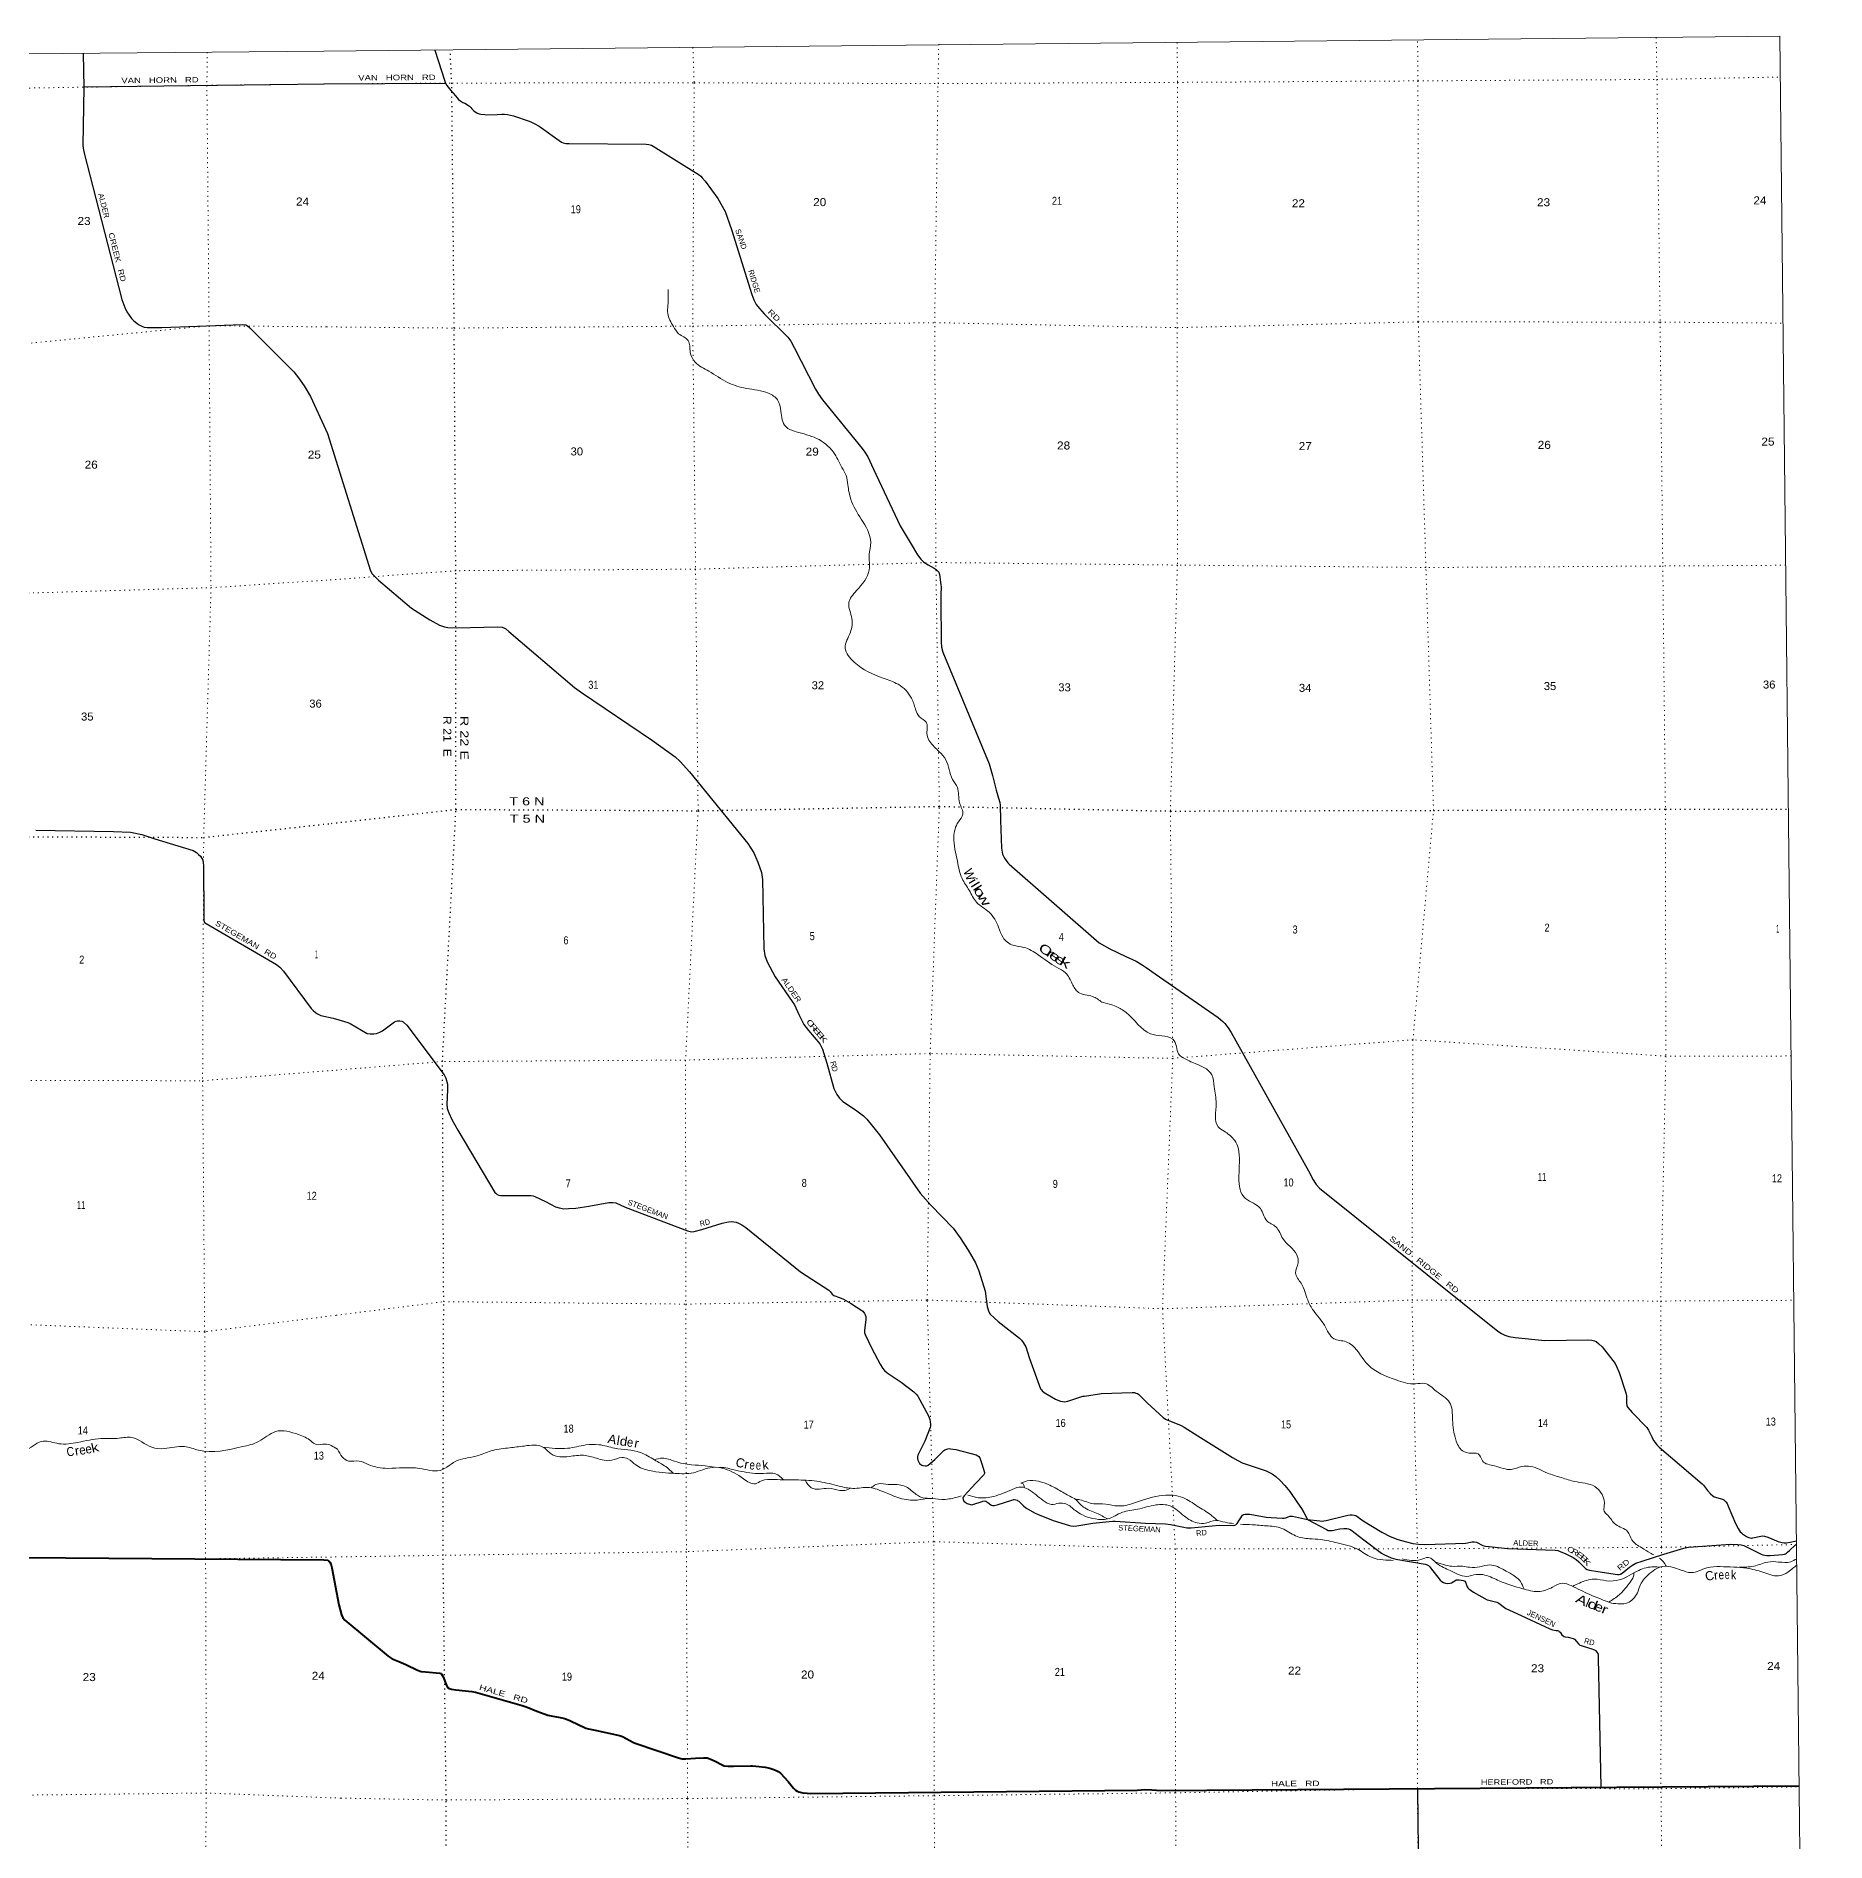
# Model space of a CAD drawing. Header units: feet. Extents: x -199 to 255675, y -686157 to -547785.
# Drawn here: x 216545 to 255675, y -587272 to -547785 of the extents above; entities that cross this region are included whole.
import ezdxf
from ezdxf.enums import TextEntityAlignment as Align

# ---------------------------------------------------------------- set-up
doc = ezdxf.new("R2010")
doc.units = ezdxf.units.FT
doc.header["$LTSCALE"] = 70
doc.linetypes.add('DOTTED', pattern=[1.5, 0.3, -1.2])
for name, color, linetype, lineweight in [('26', 7, 'Continuous', 40), ('29', 7, 'Continuous', 25), ('39', 7, 'Continuous', 13), ('4', 7, 'Continuous', 13), ('6', 7, 'DOTTED', 25), ('7', 7, 'DOTTED', 13)]:
    doc.layers.add(name, color=color, linetype=linetype, lineweight=lineweight)
for name, color, linetype in [('27', 7, 'Continuous'), ('30', 7, 'Continuous'), ('41', 7, 'Continuous')]:
    doc.layers.add(name, color=color, linetype=linetype)

msp = doc.modelspace()

# ---------------------------------------------------------------- linework, layer by layer
at = {"layer": '26'}
for points in [[(214368.92, -581040.09), (222835.46, -581101.02), (222923.4, -581114.15), (222935.49, -581122.94), (222950.88, -581133.94), (222968.46, -581153.73), (222989.33, -581193.32), (223008.07, -581282.26), (223164.27, -582089.06)], [(223164.27, -582089.06), (223218.34, -582305.67), (223252.88, -582371.35), (223294.33, -582423.19), (224244.26, -583211.26), (224331.09, -583269.08), (224473.23, -583323.67), (224629.46, -583392.11), (224879.97, -583517.59), (224962.76, -583543.08), (225061.87, -583555.82), (225371.31, -583578.85), (225398, -583588.01), (225408.36, -583601.83), (225441.9, -583664.09), (225511.21, -583827.25), (225541.36, -583892.17), (225573.87, -583918.56), (225627.71, -583930.19), (225723.74, -583945.1), (226073.23, -583983.74), (226152.77, -583995.87), (227169.25, -584286.98), (227284.05, -584324.23), (227493.57, -584411.76), (227729.66, -584500.51), (227803.77, -584518.7), (228002.54, -584552.36), (228102.72, -584576.55), (228227.67, -584624.55), (228564.29, -584785.17), (228619.14, -584801.22), (228764.21, -584831.22), (229296.18, -584946.39), (229367.92, -584965.34), (229604.52, -585096.94), (229662.33, -585122.67), (230586.36, -585433.74), (230667.1, -585452.45), (230752.16, -585454.48), (230964.28, -585443.63), (231139.04, -585433.74), (231215.6, -585437.25), (231277.22, -585454.48), (231391.82, -585509.49), (231541.47, -585589.28), (231586.2, -585605.54), (231666.69, -585613.48), (231793.78, -585615.56), (232171.89, -585608.29), (232206.7, -585609.64), (232354.1, -585622.12), (232481.91, -585639.4), (232584.24, -585661.99), (232651.17, -585680.88), (232713.34, -585703.34), (232768.61, -585731), (232820.64, -585771.62), (232985.84, -585949.85), (233106.28, -586099.1), (233151.15, -586140.08), (233185.73, -586163.05), (233223.72, -586178.6), (233311.27, -586196.49), (233399.89, -586209.71), (233469.06, -586216.97), (240624.66, -586142.99), (240786.12, -586127.47), (240937.78, -586132.02), (241139.41, -586146.09), (255090.84, -586045.46)]]:
    msp.add_lwpolyline(points, dxfattribs=at)
at = {"layer": '29'}
for p, q in [((217590.06, -548890.72), (222844.04, -548831.8)), ((222844.04, -548831.8), (225497.54, -548812.65)), ((246742.8, -586105.67), (246833.1, -593542.95))]:
    msp.add_line(p, q, dxfattribs=at)
for points in [[(217577.16, -548163.53), (217589.67, -548910.67), (217565.37, -550168.66), (217572.4, -550237.73), (217596.46, -550346.39), (218420.08, -553541.47), (218483.11, -553722.08), (218531.76, -553814.56), (218632.26, -553957.43), (218681.03, -554009.09), (218747.3, -554062.84), (218787.16, -554089.46), (218853.13, -554126.77), (218910.5, -554146.86), (218973.9, -554157.06), (219293.92, -554154.57), (221051.73, -554092.33), (221127.76, -554098.31), (221166.47, -554123.9), (221218.18, -554165.6), (222180.16, -555127.96), (222283.7, -555260.47), (222407.04, -555435.55), (222543.51, -555669.04), (222917.6, -556471.24)], [(225263.06, -548090), (225478.39, -548768.62), (225498.5, -548814.87), (225526.27, -548862.28), (225610.27, -548973.3), (225714.43, -549093.82)], [(225714.43, -549093.82), (225782.76, -549172.87), (225827.68, -549206.38), (225850.56, -549222.73), (225874.25, -549233.36), (225915.9, -549252.16), (225998.41, -549298.74), (226022.09, -549319.18), (226046.6, -549345.33), (226074.37, -549374.76), (226114.4, -549416.44), (226144.62, -549438.51), (226182.31, -549461.3), (226234.48, -549482.65), (226267.97, -549491.63), (226358.64, -549502.26), (226401.11, -549503.9), (226625.83, -549495.77)], [(226625.83, -549495.77), (226724.96, -549492.18), (226789.11, -549493.27), (226849.56, -549498.17), (226918.17, -549511.25), (226983.23, -549530.65), (227325.51, -549641.42), (227378.88, -549664.91), (227434.42, -549692.7), (227543.63, -549756.01), (227979.74, -550069.4), (228031.54, -550103.83), (228071.79, -550119.65), (228124.66, -550129.99), (228199.93, -550133.88), (229880.05, -550146.39), (229940.51, -550152.07), (229973.19, -550160.24), (229999.33, -550170.05), (230036.19, -550190.72), (231042.59, -550817.7), (231078.39, -550850.9), (231109.43, -550881.96), (231174.56, -550958.22), (231448.38, -551333.52), (231608.18, -551618.43), (231751.8, -552013.58), (232192.36, -553437.6), (232235.04, -553548.16), (232290.18, -553650.25), (232359.2, -553744.32), (232462.1, -553859), (232978.04, -554370.97), (233045.35, -554457.05), (233121.91, -554595.72), (233587.22, -555502.55), (233651.46, -555616.05), (233737.08, -555739.34), (234604.68, -556805.14), (234665.98, -556886.21), (234728.58, -556987.76), (234856.36, -557254.58), (235437.36, -558490.37), (235545.24, -558672.96), (235677.25, -558895.25), (235816.94, -559128.44), (235889.63, -559222.19), (235952.89, -559289.02), (236046.47, -559349.7), (236178.99, -559419.66), (236226.18, -559451.05), (236245.78, -559470.67), (236278.45, -559509.9), (236298.95, -559560.17), (236328.67, -559786.75), (236330.73, -559827.03), (236328.37, -559993.78)], [(222917.6, -556471.24), (223858.9, -559474.51), (223895.26, -559542.2), (223934.16, -559585.93), (224031.82, -559683.13), (224755.86, -560295.58), (225156.41, -560548.58), (225365.7, -560664.86), (225470.55, -560704.26), (225543.18, -560718.47), (225733.92, -560724.41), (226631.48, -560701.72), (226730.93, -560711.48), (226782.17, -560728.52), (226812.31, -560745.28), (226879.13, -560804.37), (228315.84, -562028.6), (228465.57, -562140.21), (230024.15, -563190.48), (230517.12, -563544.75), (230629.74, -563650.34), (230828.46, -563876.31), (232105.36, -565442.12), (232233.74, -565640.66), (232321.47, -565846.28), (232407.87, -566076.25), (232427.76, -566229.22), (232451.94, -567741.8), (232478.19, -567885.63), (232525.66, -568027.05), (232703.38, -568357.54), (233075.95, -568896.49), (233124.47, -568971.26), (233219.43, -569177.26), (233332.08, -569400.15), (233435.18, -569527.47), (233680.34, -569822.34), (233739.09, -569939.01), (233832.87, -570242.11), (233985.07, -570800.74), (234050.87, -570926.02), (234112.31, -571008.48), (234185.55, -571084.95), (234461.97, -571264.88), (234634.7, -571397.16), (234710.63, -571468.97), (234986.16, -571812.77), (235876.19, -573085.52), (236107.28, -573345.69), (236593.3, -573851.89), (236751.03, -574064.33), (236925.16, -574332.38), (237085.9, -574607.14), (237155.98, -574783.19), (237292.58, -575225.88), (237338.75, -575565.27), (237363.83, -575659.26), (237385.61, -575709.53), (237401.67, -575728.7), (237576.25, -575889.35), (238043.36, -576253.79), (238088.82, -576299.25), (238127.32, -576349.51), (238182.28, -576448.66), (238265.74, -576699.87), (238507.53, -577363.64), (238526.66, -577389.9), (238541.73, -577408.33), (238586.1, -577445.19), (238833.9, -577589.27), (238881.62, -577609.37), (238944.4, -577632.83), (238995.47, -577644.55), (239021.95, -577645.82), (239062.44, -577642.88), (239105.14, -577632.83), (239342.38, -577551.67), (239432.47, -577527.28), (239463.44, -577522.26), (239840.37, -577468.27), (240508.26, -577443.64), (240560.11, -577448.54), (240591.09, -577456.92), (240622.06, -577470.32), (240654.15, -577490.58), (240675.64, -577507.18), (240832.84, -577669.19), (241187.14, -577989.68), (241240.07, -578026.06), (241582.28, -578168.95), (241646.09, -578203.08), (241944.43, -578389.99)], [(236328.37, -559993.78), (236328.18, -560127.56), (236330.91, -561029.7), (236342.17, -561149.51), (236370.65, -561254.29), (237380.48, -563701.58), (237412.24, -563799.36), (237451.45, -563953.02), (237535.87, -564273.17), (237588.68, -564446.7), (237611.59, -564539.91), (237621.35, -564603.63), (237631.07, -564926.86), (237650.23, -565542.34), (237663.01, -565631.04), (237674.45, -565670.27), (237696.04, -565716.82), (237718.56, -565761.81), (237751.23, -565810.85), (237790.44, -565859.89), (237821.95, -565895.43), (239788.03, -567610.4), (239902.82, -567680.94), (240020.45, -567739.79), (240368.35, -567907.96), (240595.51, -568011.15), (240726.55, -568090.92), (240817.69, -568155.01), (241008.63, -568287.81), (242391.04, -569244.12), (242488.96, -569333.62), (242533.03, -569378.64), (242609.86, -569470.94), (242672.94, -569573.31), (244360.82, -572598.97), (244466.68, -572793.59), (244532.73, -572895.64), (244606.6, -572974.23), (248499.15, -576103.39), (248582.67, -576156.85), (248659.23, -576191.83), (248742.77, -576218.97), (248879.44, -576242.28), (249530.18, -576305.39), (250465.39, -576290.74), (250556.17, -576297.44), (250613.36, -576312.15), (250649.57, -576331.1), (250711.38, -576377.54), (250781.57, -576449.58), (251065.42, -576812.86), (251106.74, -576890.84), (251155.26, -577005.45), (251302.82, -577452.73), (251314.21, -577518.56), (251316.62, -577601.1), (251319.11, -577680.39), (251324.01, -577726.16), (251331.37, -577751.5), (251344.41, -577775.55), (251438.39, -577879.94), (251762.33, -578213.21), (251797.79, -578272.15), (251866.17, -578417.85), (251907.25, -578492.83), (251939.92, -578536.97), (251980.76, -578587.65), (252032.07, -578640.62), (252972.14, -579439.9), (253002.64, -579472.84), (253084.08, -579584.41), (253154.58, -579662.46), (253203.59, -579704.97), (253234.07, -579722.96), (253418.23, -579775.35), (253440.47, -579789.97), (253458.44, -579803.05), (253484.58, -579832.47), (253513.99, -579873.34), (253538.17, -579927.89), (253701.84, -580313.05), (253754.97, -580418.51), (253800.71, -580488.8), (253828.48, -580516.59), (253851.71, -580535.8), (253939.57, -580591.79), (253968.98, -580606.5), (254013.09, -580622.85), (254047.4, -580629.38), (254057.85, -580628.32), (254078.44, -580626.12), (254252.15, -580586.51), (254292.45, -580581.98), (254330.03, -580583.61), (254404.32, -580604.78), (254632.47, -580701.34), (254719.66, -580725.02), (254760.51, -580731.55), (254814.67, -580729.68), (254891.2, -580720.11), (255031.9, -580690.21)], [(216540.88, -565150.24), (218235.22, -565177.05), (218610.25, -565195.77), (218853.67, -565240.22), (219140.28, -565335.98), (219978.51, -565591.87), (220053.09, -565637.79), (220096, -565681.86), (220138.14, -565719.61), (220186.94, -565803.93), (220204.68, -565919.32), (220209.12, -567024.41), (220213.55, -567126.49), (220226.86, -567166.43), (220263.74, -567190.94), (221797.36, -568084.86), (221873.12, -568143.51), (221952.28, -568231.63), (222555.35, -569050.81), (222598.84, -569090.69), (222650.47, -569133.74), (222699.24, -569168.18), (222770.28, -569199.11), (223040.77, -569262.06)], [(223040.77, -569262.06), (223290.34, -569329.76), (223358.99, -569353.22), (223410.89, -569376.67), (223780.91, -569591.12), (223851.58, -569604.17), (223928.25, -569604.52), (223988.53, -569591.12), (224058.85, -569567.67), (224116.35, -569536.38), (224384.26, -569342.67), (224420.51, -569323.06), (224447.29, -569316.36), (224499.75, -569317.89), (224537.71, -569326.42), (224571.19, -569343.17), (224649.97, -569414.76), (225466.96, -570495.82), (225505.31, -570569.85), (225540.63, -570703.56), (225542.92, -570823.38), (225523.89, -571142.5), (225533.72, -571233.1), (225565.75, -571330.14), (225637.09, -571478.18), (225768.26, -571707.07), (226577.14, -573070.31), (226593.8, -573089.27), (226627.28, -573116.08), (226664.12, -573132.83), (226697.26, -573139.42), (226928.58, -573137.81), (227367.33, -573139.53), (227414.21, -573146.23), (227451.18, -573156.15), (227679.26, -573266.47), (227903.12, -573387.49), (227983.35, -573410.23), (228085.63, -573427.69), (228182.74, -573424.34), (228346.82, -573410.94), (228625.93, -573368.35)], [(228625.93, -573368.35), (229070.13, -573286.96), (229151.13, -573288.2), (229217.47, -573300.37), (229427.02, -573390.19), (230784.61, -573912.3), (230871.7, -573933.65), (230931.98, -573926.95), (231097.51, -573884.14), (231547.22, -573739.13), (231683.75, -573712.5), (231744.03, -573709.15), (231798.3, -573711.41), (231851.19, -573719.21), (231904.76, -573739.31), (231975.08, -573776.17), (232064.38, -573837.45), (233259.47, -574806.32), (233878.79, -575210.28), (233906.49, -575235.46), (233949.11, -575297.39), (233982.89, -575326.85), (234108.82, -575369.94), (234193.56, -575401.27), (234350.94, -575492.15), (234598.75, -575649.22), (234622.19, -575669.32), (234655.56, -575713.84), (234671.58, -575749.74), (234682.46, -575783.25), (234688.33, -575846.91), (234680.82, -575911.5), (234654.84, -576081.46), (234655.67, -576118.32), (234659.86, -576141.77), (234670.63, -576173.36), (234818.29, -576482.07), (234996.08, -576822.55), (235053.34, -576910.76), (235096.87, -576962.7), (235152.9, -577011.3), (235455.42, -577217.02), (235734.8, -577426.77), (235788.22, -577478.49), (235823.54, -577527.29), (236055.44, -577957.86), (236081.38, -578033.25), (236091.43, -578081.83), (236099.8, -578147.17), (236098.97, -578180.68), (236094.29, -578209.75), (235972.68, -578510.35), (235821.19, -578815.15), (235813.5, -578852.5), (235811.82, -578887.68), (235820.19, -578924.54), (235836.06, -578950.94), (235862.05, -578994.91), (235888.84, -579018.36), (235908.93, -579033.44), (235929.03, -579041.82), (235980.31, -579049.85), (236014.42, -579048.52), (236034.51, -579041.82), (236051.25, -579033.44), (236192.72, -578906.49), (236282.52, -578819.17)], [(241944.43, -578389.99), (242704.08, -578865.9), (242817.63, -578932.32), (242916.71, -578979.82), (243437.37, -579159.81), (243566.35, -579224.42), (243645.58, -579280.26), (243743.82, -579371.85), (243844.28, -579479.08), (243952.9, -579607.85), (244120.13, -579860.47), (244210.69, -579981.74), (244261.12, -580067.32), (244343.92, -580220.62)], [(236282.52, -578819.17), (236387.79, -578716.8), (236412.91, -578698.37), (236436.54, -578688.97), (236479.88, -578674.91), (236504.99, -578671.56), (236535.13, -578673.24), (236655.93, -578693.44), (237097.44, -578810.27), (237135.38, -578829.05), (237153.8, -578845.8), (237175.57, -578870.94), (237187.29, -578894.39), (237222.38, -579003.24), (237279.38, -579192.6), (237279.38, -579212.71), (237265.88, -579242.73), (237087.67, -579429.82), (236832.25, -579701.37), (236811.4, -579733.75), (236806.38, -579750.5), (236809.73, -579784.01), (236828.15, -579817.51), (236855.16, -579845.1), (236900.14, -579869.45), (236970.47, -579896.26), (236998.93, -579899.61), (237027, -579895.86), (237231.66, -579827.57), (237243.87, -579822.41), (237276.87, -579814.16), (237305.33, -579819.19), (237355.56, -579847.67), (237417.51, -579899.61), (237431.75, -579907.99), (237456.02, -579913.01), (237489.51, -579913.01), (237559.48, -579900.14), (237877.85, -579796.01), (237910.61, -579787.36), (237925.67, -579787.36), (237964.18, -579792.39), (237990.97, -579799.09), (238011.91, -579810.82), (238028.65, -579824.22), (238130.79, -579926.42), (238182.12, -579965.75), (238376.29, -580074.31), (238435.51, -580102.33), (238778.26, -580243.37), (239136.22, -580355.31), (239169.71, -580362.01), (239219.81, -580366.19), (239296.96, -580363.69), (239646.16, -580305.27), (240005.2, -580263.17), (240083.89, -580258.14), (240136.41, -580257.9), (240798.78, -580301.25), (241239.17, -580316.78), (241346.32, -580330.18), (241634.31, -580390.5), (241700.83, -580400.88), (241798.39, -580403.9), (242412.39, -580345.97), (242727.5, -580349.77), (242772.85, -580336.88), (242806.33, -580310.08), (242921.45, -580130.6), (242940.28, -580112.39), (242977.12, -580102.33), (243078.82, -580105.52), (243436.22, -580170.98), (243548.06, -580179.4), (243795.86, -580192.8), (243831.86, -580191.13), (243865.06, -580183.98), (243954.09, -580152.6), (243980.88, -580147.57), (244012.38, -580146.99), (244343.92, -580220.62)], [(244343.92, -580220.62), (244613.11, -580253.04), (244664.3, -580255.48), (244697.1, -580252.13), (244749.61, -580245.72), (245220.76, -580130.58), (245276.1, -580121.33), (245315.1, -580121.33), (245361.42, -580126.21), (245396.29, -580137.35), (245449.16, -580170.11), (245558.61, -580254.13), (245969.09, -580501.06), (246149.94, -580592.05), (246315.15, -580658.52), (246474.12, -580706.69), (246642.78, -580744.17), (246771.49, -580762.78), (246904.21, -580772.32), (247805.34, -580736.07), (247945.14, -580713.99), (247986.66, -580712.83), (248037.76, -580721.31), (248174.26, -580787.16), (248232.55, -580803.04), (248313.19, -580813.99), (248711.5, -580853.66), (249752.74, -580892.38), (249815.9, -580901.81), (249863.43, -580918.87), (249992.6, -580974.64), (250151.05, -581055.46), (250213.21, -581096.93), (250272.96, -581148.54), (250417.52, -581293.42), (250454.52, -581316.44), (250506.92, -581328.62), (250689.17, -581357.47), (251117.51, -581426.19), (251156.51, -581426.19), (251182.13, -581415.99), (251222.32, -581394.49), (251380.54, -581266.73), (251450.23, -581218.88), (251523.35, -581179.86), (251656.83, -581132.91), (252130.43, -580981.74), (252571.47, -580848.16), (252667.82, -580828.12), (253586.71, -580763.78), (253747.55, -580765.23), (253825.55, -580772.55), (253884.05, -580793.68), (254258.24, -580982.92), (254299.03, -580996.94), (254337.42, -581004.25), (254386.78, -581009.13), (254453.86, -581009.53), (254729.85, -580987.18), (254771.9, -580977.43), (254788.62, -580971.23), (254810.9, -580959.13), (254837.1, -580938.4), (254875.88, -580898.68), (255006.72, -580783.87), (255032.76, -580768.39)], [(244343.92, -580220.62), (244753.83, -580442.06), (244792.83, -580459.14), (244828.17, -580465.04), (244883.02, -580464.02), (245051.28, -580429.51), (245136.52, -580417.67), (245199.89, -580415.24), (245236.45, -580424.99), (245288.71, -580447.85), (245575.35, -580665.67), (245962.2, -580956.73), (246012.8, -580988.4), (246088.36, -581024.99), (246168.8, -581059.13), (246270.2, -581088.48), (246911.09, -581199.92), (246954.89, -581215.23), (246984.14, -581229.87), (247008.52, -581249.38), (247029.27, -581277.03), (247244.47, -581547.31), (247277.86, -581578.65), (247314.42, -581600.6), (247360.73, -581617.67), (247410.48, -581620.09), (247463.11, -581612.79), (247489.92, -581605.48), (247564.88, -581560.36), (247594.73, -581544.5), (247621.55, -581539.62), (247655.22, -581538.46), (247743.42, -581554.26), (247770.23, -581564.01), (247779.98, -581571.33), (247797.16, -581591.42), (247831.77, -581695.1), (247846.41, -581718.89), (247866.52, -581739.62), (247968.15, -581810.05), (248271.75, -581976.2), (248308.36, -581987.53), (248481.37, -582032.3), (248501.48, -582039.61), (248528.17, -582053.95), (248650.46, -582149.02), (248679.42, -582166.44), (248914.55, -582275.07), (249639.8, -582616.44), (249700.71, -582637.3), (249779.35, -582645.71), (249808.59, -582651.8), (249826.88, -582659.12), (249842.51, -582668.28), (249862.22, -582687.17), (249879.28, -582705.46), (249905.49, -582740.83), (249932.92, -582767.57), (249951.19, -582777.41), (249976.17, -582784.73), (250038.81, -582796.81), (250148.02, -582823.76), (250165.08, -582831.07), (250176.7, -582839.81), (250266.23, -582942.05), (250297.21, -582966.87), (250321.08, -582979.85), (250485.06, -583025.51), (250533.14, -583040.83), (250614.18, -583068.88), (250627.59, -583077.42), (250639.04, -583088.38), (250667.81, -583126.2), (250686.09, -583155.46), (250695.84, -583192.05), (250699.92, -583243.83), (250751.08, -586076.76)]]:
    msp.add_lwpolyline(points, dxfattribs=at)
at = {"layer": '39'}
for points in [[(230366.67, -553322.79), (230358.24, -553672.03), (230354.08, -553852.67), (230477.34, -554134.32), (230593.29, -554291.64), (230801.43, -554441.99), (230848.2, -554698.35), (230952.72, -554913.98), (231253.62, -555111.52), (231661.32, -555358.12), (232073.85, -555488.28), (232558.32, -555593.61), (232756.4, -555740.05), (232829.16, -555988.12), (232934.92, -556324.13), (233160.72, -556436.16), (233609.51, -556582), (233975.65, -556883.21), (234161.62, -557216.39), (234255.71, -557394), (234291.92, -557598.3), (234359.41, -557918.66), (234586.49, -558349.73), (234792.31, -558857.28), (234758.94, -559122.5), (234760.37, -559455.58), (234482.22, -559907.96), (234312.54, -560180.61), (234382.22, -560519.01), (234347.24, -560822.37), (234234.46, -561166.67), (234430.18, -561473.66), (235065.61, -561824.25), (235389.93, -561959.34), (235683.88, -562261.29), (235770.62, -562503.2), (235860.62, -562672.82), (236006.2, -562785.69), (236025.23, -563074.45), (236084.8, -563210.28), (236289.67, -563432.9), (236433.91, -563609.99), (236580.73, -564037.88), (236686.86, -564215.37), (236736.49, -564553.97), (236805.24, -564802.08), (236708.62, -564963.61), (236609.8, -565299.75), (236687.46, -565828.69), (236791.67, -566208.87), (236944.74, -566464.13), (237105.89, -566725.32), (237382.94, -566945.18), (237588.9, -567272.13), (237685.5, -567497.88), (237905.86, -567666.15), (238139, -567711.89), (238453.56, -567873.17), (238855.52, -568145.91), (239053.37, -568270.28), (239196.22, -568507.58), (239334.56, -568696.78), (239640.36, -568785.91), (239848.23, -568910.17)], [(223130.82, -578683.88), (222856.94, -578571.82), (222668.06, -578582.72), (222556.35, -578506.13), (222282.83, -578365.74), (221781.14, -578299.11), (221408.26, -578517.6), (221055.95, -578629.38), (220093.82, -578706.28), (219789.01, -578626.61), (219345.21, -578669.51), (219073.36, -578643.54), (218637.86, -578427.32), (218358.58, -578443.62), (217962.54, -578451.67), (217456.99, -578535.67), (217041.14, -578564.09), (216702.5, -578509.02), (216345.33, -578701.18), (216103.45, -578801.23), (215691.15, -578797.48), (215356.45, -579013.39), (214729.66, -579195.6), (214237, -579197.09), (214115.96, -579309.35), (213865.66, -579660.5), (213608.75, -579833.06), (213329.18, -579967.82), (213126.29, -580121.49), (212796.19, -579961.89), (212537.3, -579859.43), (212247.87, -579592.8), (212060.99, -579047.55), (211726.46, -578582.85), (211613.11, -578255.32), (211515.06, -577873.35), (211358.59, -577761.3), (211123.66, -577923.48), (210868.82, -577961.5), (210570.56, -577779.33), (210458.85, -577425.67), (210273.07, -577233.76), (210038.89, -577032.55), (209674.35, -576716.87), (209223.32, -576539.04), (208934.42, -576308.55), (208641.35, -576068.07), (208305.45, -576063.16), (207766.26, -576045.27), (207347.17, -575850.89), (207000.75, -575675.48), (206596.75, -575689.67), (206126.29, -575696.84), (205971.17, -575538.59), (205961.26, -575271.72), (205848.79, -575142.94), (205505.2, -575023.7), (205264.58, -574794.47), (204974.74, -574499.75), (204614.8, -574501.22), (204227.71, -574294.3), (203881.99, -573890), (203780.94, -573578.35), (203989.63, -573270), (204038.7, -573048.41), (204004.9, -572936.49), (203758.25, -572707.36), (203538.26, -571959.84), (203518.1, -571679.07), (203614.69, -571129.5), (203462.68, -570770.44), (203318.1, -570507.63), (203397.01, -570263.49), (203642.35, -569848.18), (203745.91, -569501.28), (203932.45, -569052.73), (204168.62, -568559.26), (204442.98, -568203.73), (204640.74, -567696.79), (204657.67, -567339.17), (204648.7, -567136.53), (204660.82, -567001.83), (204616.15, -566833.86), (204620.09, -566550.72), (204655.73, -566373.5), (204501.53, -566140.95), (204146.6, -565517.96), (204016.48, -565281.03), (203869.18, -565247.13), (203656.27, -565264.43), (203536.69, -565200)], [(239848.23, -568910.17), (240158.08, -569003.27), (240376.06, -569135.45), (240908.37, -569599.48), (241159.56, -569645.03), (241397, -569718.81), (241478.92, -569882.51), (241520.66, -570040.6), (241666.22, -570151.46), (241837.52, -570229.95), (242251.49, -570500.56), (242300.31, -570760.91), (242344.19, -571125.66), (242387.55, -571634.89), (242516.92, -571731.88), (242725.27, -571902.28), (242811.06, -572051.89), (242851.91, -572318.35), (242842.26, -572743.85), (242867.01, -573004.45), (242989.44, -573205.85), (243310.55, -573419.24), (243453.76, -573690.65), (243649.68, -573823.06), (243802.75, -574078.32), (244107.3, -574436.35), (244137.18, -574610.62), (244079.29, -574831.95), (244201.94, -575055.42), (244346.1, -575419.13), (244472.89, -575654.59), (244710.87, -575975.19), (244918.48, -576268.01), (245183.93, -576335.48), (245315.1, -576412.38), (245664.48, -576838.17), (246277.64, -577168.92), (246699.76, -577256.85), (246908.25, -577246.66), (247154.71, -577416.67), (247448.06, -577660.44), (247514.18, -578043.02), (247582.85, -578477.74), (247729.76, -578719.02), (247924.85, -578771.17), (248069.42, -578785.72), (248167.28, -578939.22), (248431.18, -579050.86), (248793.01, -579127.37), (249031.03, -579062.69), (249221.55, -579060.71), (249586.09, -579205.42), (249894.01, -579306.57), (250183.72, -579391.85), (250620.08, -579499.7), (250831.02, -579920.91), (250826.23, -580039.35), (250905.4, -580130.83), (251079.96, -580331.69), (251340.27, -580483.49), (251434.43, -580667.13), (251648.84, -580841.48), (251838.58, -580957.91), (251910.67, -580996.92)], [(200163.47, -576088.88), (200084.09, -576577.95), (200020.19, -577024.63), (200120.28, -577408.58), (200125.72, -577783.93), (200156.14, -578078.6), (200262.55, -578344), (200493.53, -578601.48), (200768.85, -578866.31), (200921.82, -579014.55), (201017.89, -579260.03), (201251.49, -579559.63), (201359.15, -579772.82), (201698.28, -580000.54), (201916.7, -580224.08), (202307.87, -580573.47), (202563.73, -580882.77), (202831.16, -581019.23), (203016.68, -581193.08), (203204.91, -581415.07), (203337.98, -581716.21), (203442.23, -581971.6), (203762.19, -582263.86), (203944.48, -582630.49), (204114.47, -582842.73), (204186.44, -582952.05), (204285.04, -583095.1), (204488.71, -583272.69), (204739, -583614.19), (204930.09, -583755.83), (205071.17, -583916.31), (205281.87, -584023.52), (205439.04, -584183.74), (205498.07, -584510.1), (205703.6, -584954.68), (205872.66, -585241.21), (205968.52, -585749.7), (205999.49, -586082.5), (206161.26, -586282.81), (206224.23, -586464.55), (206683.47, -586792.83), (207076.45, -586851.09), (207474.56, -586985.56), (207671.74, -587131.12), (207805.95, -587233.47), (208095.43, -587227.05), (208524.95, -587308.85), (208988.8, -587400.15), (209455.61, -587419.14), (209754.51, -587506.94), (209913.51, -587516.56), (210039.59, -587613.01), (210210.81, -587632.49), (210391.63, -587760.23), (210685.87, -587803.93), (210948.28, -587733.68), (211333.92, -587701.7), (211666.79, -587636.4), (212029.88, -587436.12), (212446.81, -587481.96), (212778.67, -587623.46), (213200.78, -587749.54), (213500.09, -587865.44), (213782.96, -587957.49), (213970.49, -588131.31), (214270.34, -588285.35), (214611.66, -588802.14), (215013.97, -589225.65), (215654.62, -589444.77), (216048.77, -589583.31), (216477.29, -589873.92), (216953, -590366.58), (217115.21, -590458.47), (217449.07, -590461.41), (217735.67, -590671.86), (217886.72, -590687.63), (218041.03, -590789.68), (218239.28, -591009.51), (218511.25, -591182.04), (218774.98, -591479.17), (219102.9, -591765.29), (219350.28, -591906.07), (219597.36, -592165.31), (220093.78, -592422.76), (220483.62, -592541.29), (220726.1, -592621.92), (220854.92, -592768.52), (221117.36, -592977.34), (221532.23, -593157.73), (221716.55, -593249.28), (221866.99, -593361.43)], [(223130.82, -578683.88), (223374.17, -578943.7), (223610.84, -578943.25), (223806.19, -579019.48), (224234.28, -579103.33), (224924.27, -579104.2), (225376.03, -579149.68), (225772.86, -578924.83), (225974.94, -578876.58), (226217.05, -578819.89), (226530.85, -578712.29), (226895.3, -578654.32), (227217.82, -578614.86), (227627.24, -578638.7), (227807.3, -578789.34), (228200.99, -578843.44), (228515.63, -578818.1), (228795.11, -578883.43), (229130.53, -578928.11), (229350.52, -578865.62), (229485.24, -578898.34), (229657.08, -579028.99), (229957.21, -579152.29), (230513.45, -579214.75), (230916.44, -579198.52), (231334.43, -579081.82), (231601.54, -579115.16), (232008.92, -579329.66), (232272.81, -579439.29), (232404.55, -579377.72), (232679.04, -579348.79), (233212.66, -579357.3), (233668.33, -579392.7), (234100.6, -579492.56), (234399.96, -579541.62), (234764.83, -579523.79), (234929.7, -579562.21), (235427.09, -579753.7), (235810.63, -579795.87), (236079.04, -579760.98), (236344.02, -579782.31), (236654.48, -579740.96), (236768.83, -579706.98)], [(227623.84, -578637.98), (228163.05, -578665.25), (228563.45, -578592.87), (228848.2, -578585.9), (229193.98, -578662.57), (229756.57, -578757.07), (230065.13, -578920.41), (230309.33, -579066.37), (230477.01, -579213.53)], [(230058.74, -578916.74), (230237.21, -578880.5), (230504.68, -578947.96), (230876.55, -579026.37), (231173.62, -579047.37), (231380.42, -579078.2)], [(232880.9, -579349.17), (232713.84, -579222.01), (232447.02, -579216.75), (232208.27, -579211.2), (231711.83, -579112.01), (231535.01, -579081.74), (231473.48, -579081.59)], [(233360.38, -579364.11), (233491.2, -579526.97), (233672.05, -579559.21), (233868.41, -579539.11), (234113.58, -579584.73), (234227.92, -579585.55), (234346.52, -579534.62)], [(236079.39, -579760.97), (235886.2, -579732.88), (235789.33, -579675.69), (235564.96, -579507.46), (235247.52, -579456.57), (235175.32, -579457.32), (234960.52, -579439.49), (234906.56, -579458.11), (234798.75, -579528.87)], [(236914.38, -579689.11), (237143.94, -579745.91), (237482.61, -579716.31), (237884.19, -579563.65), (238084.23, -579511.41), (238233.17, -579562.04), (238560.62, -579805.45), (238744.03, -579891.84), (238906.25, -579868.09), (239060.83, -579880.53), (239268.95, -580028.86), (239706.08, -580210.94), (239970.83, -580210.2), (240294.26, -580064.38), (240624.51, -579996.74), (241028.72, -579904.25), (241339.83, -579925.1), (241649.01, -580148.64), (241931.34, -580296.21), (242113.91, -580300.33), (242333.96, -580243.87), (242544.97, -580283.82), (242721.39, -580309.98)], [(239276.43, -579781.97), (239147.37, -579715.09), (238895.17, -579571.22), (238586.75, -579421.92), (238095.31, -579418.99), (238075.01, -579430.36)], [(238075.42, -579430.13), (238123.65, -579444.78), (238148.26, -579496.7), (238144.54, -579518.98)], [(242379.05, -580250.73), (242117.27, -580043.45), (241965.93, -579954.72), (241663.07, -579761.21), (241243.12, -579689.32), (240666.85, -579823.73), (240322.85, -579919.6), (240132.32, -579921.58), (239861.1, -579878.24), (239668.57, -579880.24), (239362.77, -579791.11), (239275.2, -579781.33)], [(239970.35, -580210.33), (239730.85, -580084.27), (239442.62, -579948.8), (239279.55, -579781.82)], [(242874.27, -580326.35), (243129.19, -580335.95), (243438.33, -580360.83), (243783.91, -580417.44), (244078.41, -580578.93), (244387.97, -580643.94), (244622.8, -580659.56), (244992.63, -580733.98), (245439.35, -580873.82), (245740.02, -581049.29), (245999.33, -581104.79), (246215.7, -581116.1)], [(246409.77, -581082.7), (246821.61, -581096.26), (246985.65, -581054.43), (247171.5, -581182.93), (247461.96, -581340.44), (247816.26, -581465.19), (248032.46, -581424.82), (248221.13, -581436.91), (248535.36, -581566.08), (249046.59, -581737.36), (249384.16, -581796.06), (249696.11, -581704.53), (249921.83, -581613.9), (250102.91, -581668.21), (250512.08, -581862.61), (250989.38, -582050.3)], [(247122.27, -581149.04), (247312.14, -581205.55), (247499.09, -581245.75), (247733.72, -581241.3), (247886.43, -581267.81), (248108.96, -581257.48), (248327.15, -581215.08), (248651.28, -581332.11), (248891.43, -581474.1), (248998.82, -581579.33), (249075.96, -581746.46)], [(250989.38, -582050.3), (251336.3, -582042.68), (251552.69, -581825.73), (251605.35, -581680.7), (251785.35, -581436.04), (252112.35, -581248.03), (252343.26, -581271.72), (252512.32, -581328.16), (252727.52, -581384.12), (253073.44, -581280.2), (253366, -581253.08), (253948.04, -581289.18), (254299.92, -581373.82), (254639.73, -581454.57), (254843.47, -581372.19), (254954.89, -581284.75), (255038.43, -581223.17)], [(252040.41, -581065.86), (252119.3, -581143.62), (252181.98, -581243.88)], [(253776.09, -581261.3), (254098, -581243.48), (254403.94, -581152.01), (254640.62, -581151.56), (254905.33, -581146.81), (255037.28, -581080.01)], [(250137.25, -581683.96), (250446.7, -581552.27), (250604.89, -581526.54), (250882.05, -581561.79), (251156.66, -581544.9), (251585.72, -581333.76), (251913.87, -581256.11), (252039.9, -581265.76)], [(250927.85, -582026.1), (251156.01, -581869.98), (251312.73, -581701.8), (251443.29, -581525.87), (251476.49, -581439.24), (251473.5, -581385.57)]]:
    msp.add_spline(points, degree=3, dxfattribs=at)
at = {"layer": '4'}
msp.add_lwpolyline([(0, -686157.2), (0, -549186.32), (31834.35, -549164.42), (63668.65, -549098.74), (95502.83, -548989.27), (127336.83, -548836), (159170.58, -548638.96), (191004.04, -548398.11), (222837.13, -548113.49), (254669.81, -547785.08), (255674.76, -639106.77), (223716.47, -639436.48), (224155.96, -685078.02), (192134.46, -685364.33), (160112.61, -685606.59), (128090.45, -685804.81), (96068.05, -685958.97), (64045.47, -686069.09), (32022.77, -686135.17)], close=True, dxfattribs=at)
msp.add_lwpolyline([(0, -686157.2), (0, -549186.32), (31834.35, -549164.42), (63668.65, -549098.74), (95502.83, -548989.27), (127336.83, -548836), (159170.58, -548638.96), (191004.04, -548398.11), (222837.13, -548113.49), (254669.81, -547785.08), (255674.76, -639106.77), (223716.47, -639436.48), (224155.96, -685078.02), (192134.46, -685364.33), (160112.61, -685606.59), (128090.45, -685804.81), (96068.05, -685958.97), (64045.47, -686069.09), (32022.77, -686135.17)], close=True, dxfattribs=at)
at = {"layer": '6'}
for points in [[(225637.95, -593758.85), (225525.09, -591653.41), (225510.55, -586356.07), (225443.31, -581005.1), (225456.29, -575458.66), (225428.19, -570207.62), (225724.33, -564694.35), (225720.63, -559475.16), (225685.95, -554170.01), (225632.91, -548824.93), (225597.07, -548086.74)], [(222999.73, -565000.35), (225724.33, -564694.35), (231017.82, -564723.69), (236291.98, -564628.82), (241343.53, -564730.9), (247095.88, -564715.35), (252166.18, -564690.82), (254855.84, -564691.31)], [(191144.23, -565384.89), (193631.7, -565394.9), (198879.91, -565379.39), (204168.4, -565357.01), (209470.6, -565280.76), (214903.86, -565285.74), (220209.07, -565307.27), (222999.73, -565000.35)]]:
    msp.add_lwpolyline(points, dxfattribs=at)
at = {"layer": '7'}
for points in [[(230904.62, -548034.4), (230931.83, -548806.03), (230900.46, -554125.92), (230963.32, -559440.81), (231017.82, -564723.69), (230745.13, -570176.51), (230748.03, -575512.1), (230761.76, -580925.83), (230789.37, -586323.36), (230825.11, -591538.21), (230905.26, -593707)], [(236221.81, -593653.45), (236204.14, -591498.43), (236180.12, -586253.36), (236171.04, -580707.15), (236028.27, -575423.18), (236091, -570032.74), (236291.98, -564628.82), (236216.91, -559295.99), (236190.88, -554050.95), (236263.3, -548822.94), (236279.1, -547948.25)], [(241489.76, -547926.36), (241502.07, -548796.66), (241493.22, -554160.46), (241496.63, -559351.56), (241343.53, -564730.9), (241395.31, -570138.22), (241170.98, -575612.61), (241451.84, -580867.05), (241458.5, -586178.52), (241476.9, -591461.77), (241513.27, -593598.94)], [(246833.1, -593542.95), (246806.91, -591386.19), (246742.8, -586105.67), (246744.75, -580840.21), (246626.71, -575425.56), (246646.2, -569732.56), (247095.88, -564715.35), (246930.78, -559405.52), (246763.04, -554033.53), (246756.82, -548764.19), (246748.49, -547870.9)], [(251965.35, -547814.67), (251981.48, -548732.04), (252050.27, -554038.85), (252109.3, -559371.84), (252166.18, -564690.82), (252175.73, -570088.54), (252064.52, -575445.37), (252079.97, -580830.99), (252079.51, -581029.72)], [(220287.78, -548137.89), (220278.98, -548862.59), (220326.66, -554118.38), (220369.12, -559845.95), (220209.07, -565307.27), (220185.73, -570627.98), (220231.19, -576116.29), (220251.26, -581077.66), (220266.95, -586202.33), (220205.76, -591686.24), (220212.01, -593811.02)], [(191012.61, -549437.48), (193623.96, -549441.04), (198937.71, -549449.91), (204209.96, -549456.63), (209617.78, -549260.69), (215030.66, -548941.29), (220281.19, -548861.48), (222844.04, -548831.8)], [(222844.04, -548831.8), (225639.57, -548811.61), (230931.83, -548806.03), (236263.3, -548822.94), (241502.07, -548796.66), (246756.82, -548764.19), (251981.48, -548732.04), (254679.64, -548679.33)], [(222895.18, -554142.79), (220324.44, -554118.38), (214928.39, -554642.65), (209519.37, -554683.1), (204225.97, -554715.74), (198946.59, -554725.06), (193628.37, -554739.43), (191056.14, -554711.36)], [(222895.18, -554142.79), (225685.95, -554170.01), (230900.46, -554125.92), (236190.88, -554050.95), (241493.22, -554160.46), (246763.04, -554033.53), (252050.27, -554038.85), (254738.86, -554060.93)], [(254797.13, -559355.71), (252053.14, -559372.43), (246930.78, -559405.52), (241496.63, -559351.56), (236216.91, -559295.99), (230963.32, -559440.81), (225720.63, -559475.16), (222948.47, -559676.82)], [(191100.26, -560056.64), (193639.51, -560073.89), (198959.72, -560069.87), (204239.58, -560026.21), (209594.83, -560012.17), (214903.68, -560007.55), (220369.12, -559845.95), (222948.47, -559676.82)], [(254915.21, -570086.65), (252175.73, -570088.54), (246646.2, -569732.56), (241395.31, -570138.22), (236091, -570032.74), (230745.13, -570176.51), (225428.19, -570207.62), (223051.72, -570399.58)], [(191188.09, -570699.88), (193627.26, -570716.48), (198893.43, -570745.72), (204246.58, -570605.91), (209511.55, -570626.04), (214857.04, -570617.95), (220185.73, -570627.98), (223051.72, -570399.58)], [(223103.3, -575756.42), (225456.29, -575458.66), (230748.03, -575512.1), (236028.27, -575423.18), (241170.98, -575612.61), (246626.71, -575425.56), (252064.52, -575445.37), (254974.01, -575428.55)], [(223103.3, -575756.42), (220231.19, -576116.29), (214917.18, -575904.16), (209688.48, -575889.49), (204263.48, -575789.48), (198947.92, -576025.09), (193725.52, -576028.39), (191231.89, -576006.91)], [(249990.29, -580842.45), (246748.97, -580860.23), (241451.84, -580867.05), (236171.04, -580707.15), (230761.76, -580925.83), (225443.31, -581005.1), (223154.17, -581040.09)], [(255032.76, -580768.39), (252079.97, -580830.99), (250235.53, -580841.11)], [(191306.95, -581233.6), (193681.55, -581313.28), (198966.63, -581333.11), (204296.06, -581083.24), (209637.38, -580959.67), (214890.28, -581042.96), (220249.04, -581082.1), (223154.17, -581040.09)], [(252078.99, -581253.98), (252067.87, -586074.42), (252134.51, -591367.21), (252143.5, -593485.79)], [(223204.97, -586314.66), (220266.95, -586202.33), (214954.92, -586265.23), (209700.29, -586126.48), (204318.35, -586361.09), (199239.07, -586665.37), (194008.1, -586494.14), (191348.96, -586482.55)], [(223204.97, -586314.66), (225510.55, -586356.07), (230789.37, -586323.36), (236180.2, -586261.39), (241450.68, -586198.66), (246742.8, -586105.67), (252074.24, -586108.47), (255096.51, -586069.08)]]:
    msp.add_lwpolyline(points, dxfattribs=at)

# ---------------------------------------------------------------- texts
at = {"layer": '27'}
for s, rotation, width, p in [('HALE   RD', 344.019, 1.4, (226221.95, -583942.04)), ('HALE   RD', 0.413, 1.35, (243544.77, -586058.74)), ('HEREFORD   RD', 0.413, 1.25, (248131.84, -586025.65))]:
    msp.add_text(s, height=120, rotation=rotation, dxfattribs=dict(at, width=width)).set_placement(p)
at = {"layer": '30'}
for s, rotation, width, p in [('VAN   HORN   RD', 0.643, 1.3, (218407.84, -548815.04)), ('VAN   HORN   RD', 0.413, 1.3, (223587.74, -548756.43)), ('CREEK   RD', 284.455, 1.2, (218124.12, -552099.42)), ('RD', 315.221, 1.3, (232530.96, -553828.72)), ('STEGEMAN   RD', 329.763, 1.2, (220447.16, -567216.83)), ('ALDER', 304.656, 1.15, (232835.77, -568422.66)), ('RD', 14.5, 0.95, (231070.56, -573818.81)), ('SAND   RIDGE   RD', 321.205, 1.3, (246118.56, -574101.19)), ('RD', 5.39, 0.85, (241911.24, -580583.41)), ('RD', 38.92, 1.25, (251172.64, -581350.2)), ('JENSEN', 334.794, 1.05, (249125.4, -582296.68)), ('RD', 344.44, 0.95, (250379.93, -582923.57))]:
    msp.add_text(s, height=120, rotation=rotation, dxfattribs=dict(at, width=width)).set_placement(p)
for s, rotation, p in [('ALDER', 284.455, (217899.54, -551241.7)), ('SAND', 288.974, (231826.26, -552025.13)), ('RIDGE', 287.191, (232109.75, -552914.13)), ('STEGEMAN', 338.964, (229465.47, -573329.98)), ('STEGEMAN', 357.256, (240200.11, -580459.45)), ('ALDER', 357.87, (248838.5, -580788.33))]:
    msp.add_text(s, height=120, rotation=rotation, dxfattribs=at).set_placement(p)
for s, rotation, width, p in [('C', 309, 1.5, (233428.39, -569407.86)), ('R', 309, 1.5, (233500.37, -569496.76)), ('E', 309.741, 1.65, (233573.63, -569584.5)), ('E', 309.741, 1.65, (233643.14, -569668.1)), ('K', 309.741, 1.6, (233710.82, -569749.52)), ('R', 285.192, 0.9, (233920.92, -570275.54)), ('D', 285.24, 0.9, (233948.5, -570383.94)), ('C', 327.975, 1.3, (250064.2, -580934.54)), ('R', 329.975, 1.25, (250162.29, -580985.45)), ('E', 324.291, 1.5, (250263.88, -581049.2)), ('E', 316.937, 1.75, (250349.43, -581123.41)), ('K', 310.937, 1.6, (250405.34, -581189.92))]:
    msp.add_text(s, height=120, rotation=rotation, dxfattribs=dict(at, width=width)).set_placement(p, align=Align.CENTER)
at = {"layer": '41'}
for s, rotation, p in [('W', 291.098, (236857.67, -566156.51)), ('l', 351.27, (229258.31, -578593.06)), ('C', 346.817, (231918.4, -579079.46)), ('k', 6.686, (232501.01, -579128.95)), ('C', 12.993, (253153.95, -581548.98)), ('r', 7.095, (253283.13, -581536.26)), ('l', 336.573, (250429.38, -582131.92))]:
    msp.add_text(s, height=200, rotation=rotation, dxfattribs=at).set_placement(p, align=Align.CENTER)
for s, rotation, width, p in [('i', 300.451, 1.3, (236943.84, -566309.42)), ('l', 301.45, 1.3, (236989.96, -566390.43)), ('l', 301.45, 1.3, (237037.69, -566462.05)), ('o', 301.394, 1.5, (237088.19, -566554.27)), ('w', 301.954, 1.55, (237187.17, -566711.5)), ('C', 325.944, 1.45, (238554.46, -567844.82)), ('r', 325.944, 1.8, (238666.39, -567920.59)), ('e', 325.74, 1.6, (238764.42, -567987.44)), ('e', 325.74, 1.6, (238875.98, -568064.13)), ('k', 329.436, 1.7, (238993.75, -568130.07)), ('A', 346.953, 1.05, (229119.38, -578563.16)), ('d', 351.27, 1.1, (229375.16, -578609.12)), ('e', 351.169, 0.9, (229518.41, -578629.94)), ('C', 7.636, 0.85, (217307.22, -578835.06)), ('r', 9.182, 1.05, (217452.99, -578815.67)), ('e', 9.983, 0.95, (217574.25, -578799.33)), ('e', 9.983, 0.95, (217708.97, -578776.4)), ('k', 13.835, 1.2, (217853.73, -578746.9)), ('r', 349.868, 1.05, (229657.35, -578651.35)), ('r', 350.574, 1.05, (232061.34, -579111.4)), ('e', 356.373, 0.8, (232195.09, -579128.47)), ('e', 358.964, 0.75, (232335.74, -579132.86)), ('e', 3.494, 0.8, (253392.96, -581528.58)), ('e', 359.909, 0.7, (253517.33, -581524.39)), ('k', 359.909, 0.85, (253657.19, -581531.26)), ('A', 333.936, 1.35, (250292.53, -582072.51)), ('d', 338.534, 1.45, (250542.59, -582172.78)), ('e', 338.534, 1.25, (250678.88, -582226.37)), ('r', 338.534, 1.4, (250807.89, -582279.81))]:
    msp.add_text(s, height=200, rotation=rotation, dxfattribs=dict(at, width=width)).set_placement(p, align=Align.CENTER)
at = {"layer": '6'}
for s, rotation, width, p in [('R 21  E', 270.041, 1.15, (225447.89, -562649.17)), ('R 22 E', 270.041, 1.35, (225822.88, -562648.94)), ('T 6 N', 359.682, 1.35, (226888.39, -564602.67)), ('T 5 N', 359.682, 1.35, (226899.64, -564982.4))]:
    msp.add_text(s, height=175, rotation=rotation, dxfattribs=dict(at, width=width)).set_placement(p)
at = {"layer": '7'}
for s, width, p in [('24', 1.1, (222228.52, -551489.45)), ('19', 0.85, (228233.78, -551657.6)), ('20', 1.1, (233533.81, -551502.78)), ('21', 0.85, (238753.89, -551474.33)), ('22', 1.1, (243999.7, -551527.38)), ('23', 1.1, (249359.5, -551505.02)), ('24', 1.1, (254089.68, -551465.05)), ('23', 1.1, (217450, -551914.91)), ('28', 1.1, (238865.9, -556824.14)), ('27', 1.1, (244149.33, -556836.58)), ('26', 1.1, (249374.82, -556810.75)), ('25', 1.1, (254265.27, -556739.39)), ('26', 1.1, (217606.27, -557243.26)), ('25', 1.1, (222484.45, -557023.84)), ('30', 1.05, (228229.9, -556953.93)), ('29', 1.1, (233370.02, -556958.22)), ('31', 0.85, (228617.85, -562056.96)), ('32', 1.05, (233500.58, -562067.32)), ('36', 1.05, (254299.03, -562051.8)), ('33', 1.05, (238893.16, -562112.28)), ('34', 1.05, (244153.73, -562124.12)), ('35', 1.05, (249507.15, -562085.23)), ('35', 1.05, (217527.37, -562751.86)), ('36', 1.05, (222516.91, -562468.48)), ('5', 0.85, (233457.73, -567553.52)), ('4', 0.85, (238905.95, -567568.61)), ('3', 0.85, (244015.25, -567408.24)), ('2', 0.85, (249522.12, -567367.01)), ('1', 0.4, (254590.86, -567390.21)), ('1', 0.4, (222642.39, -567951.12)), ('6', 0.85, (228074.04, -567644.18)), ('2', 0.85, (217487.43, -568066.5)), ('7', 0.85, (228122.95, -572960.06)), ('8', 0.85, (233283.14, -572949.78)), ('9', 0.85, (238771.62, -572969.92)), ('10', 0.85, (243816.28, -572939.72)), ('11', 0.65, (249378.41, -572818.15)), ('12', 0.85, (254494.2, -572848.92)), ('11', 0.65, (217437.52, -573432.09)), ('12', 0.85, (222459.69, -573231.01)), ('17', 0.85, (233323.78, -578234.32)), ('16', 0.85, (238833.06, -578197.75)), ('15', 0.85, (243761.66, -578230.15)), ('14', 0.85, (249377.79, -578198.68)), ('13', 0.85, (254359.7, -578168.35)), ('14', 0.85, (217455.89, -578361.97)), ('18', 0.85, (228076.4, -578321.59)), ('13', 0.85, (222616.35, -578911.75)), ('23', 1.1, (217562.79, -583755.08)), ('24', 1.1, (222570.95, -583727.02)), ('19', 0.85, (228040.37, -583745.67)), ('20', 1.1, (233267.08, -583699.75)), ('21', 0.85, (238816.41, -583642.09)), ('22', 1.1, (243914.85, -583613.99)), ('23', 1.1, (249228.42, -583562.29)), ('24', 1.1, (254390.78, -583512.92))]:
    msp.add_text(s, height=175, dxfattribs=dict(at, width=width)).set_placement(p)

doc.saveas('drawing.dxf')
